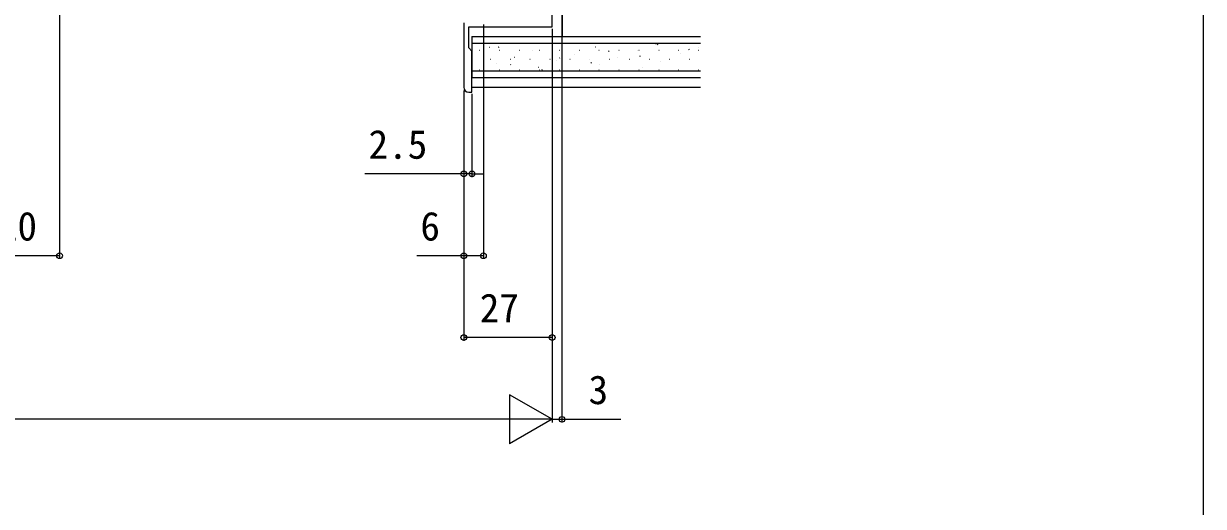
# Model space of a CAD drawing. Units: millimetres, scale not verified. Extents: x -700 to 700, y -1078 to 1074.
# Drawn here: x 339.5 to 700, y -179.1 to -31.6 of the extents above; entities that cross this region are included whole.
import ezdxf
from ezdxf.enums import TextEntityAlignment as Align

# ---------------------------------------------------------------- set-up
doc = ezdxf.new("R2010")
doc.units = ezdxf.units.MM
doc.header["$LTSCALE"] = 6
for name, color, linetype in [('0-3_YKK_11', 7, 'Continuous'), ('0-5_YKK_13', 4, 'Continuous'), ('0-7_YKK_D', 6, 'Continuous'), ('0-8_YKK_ZWAK', 7, 'Continuous'), ('0-9_YSS_K', 3, 'Continuous')]:
    doc.layers.add(name, color=color, linetype=linetype)
doc.styles.add('ＭＳ ゴシック', font='')
doc.styles.get('ＭＳ ゴシック').set_extended_font_data('MS Gothic')

msp = doc.modelspace()

# ---------------------------------------------------------------- linework, layer by layer
at = {"layer": '0-3_YKK_11'}
for points in [[(501.022, -32.525), (501.022, 103.475)], [(474.022, -31.325), (474.022, -51.025)], [(475.522, -52.525), (476.522, -52.525), (476.522, -40.025), (475.522, -39.025), (475.522, -32.525), (501.022, -32.525)]]:
    msp.add_lwpolyline(points, dxfattribs=at)
msp.add_arc((475.522, -51.025), 1.5, 180.00001, 269.99999, dxfattribs=at)
at = {"layer": '0-5_YKK_13'}
msp.add_line((476.522, -51.025), (546.301, -51.025), dxfattribs=at)
at = {"layer": '0-7_YKK_D'}
for p, q in [((350.522, 54.182), (350.522, -103.525)), ((504.022, -22.525), (504.022, -153.525)), ((480.022, -31.825), (480.022, -103.525)), ((501.022, -33.225), (501.022, -128.525)), ((501.022, -33.225), (501.022, -153.525)), ((501.022, -33.725), (501.022, -153.525)), ((474.022, -52.025), (474.022, -128.525)), ((474.022, -52.025), (474.022, -103.525)), ((474.022, -52.025), (474.022, -78.525)), ((476.522, -53.025), (476.522, -78.525)), ((474.022, -77.525), (443.795, -77.525)), ((476.522, -77.525), (474.022, -77.525)), ((476.522, -77.525), (480.022, -77.525)), ((350.522, -102.525), (330.522, -102.525)), ((501.022, -127.525), (474.022, -127.525)), ((501.022, -152.525), (488.032, -145.025)), ((488.032, -145.025), (488.032, -160.025)), ((486.022, -152.525), (-57.978, -152.525)), ((501.022, -152.525), (475.041, -152.525)), ((501.022, -152.525), (488.032, -160.025)), ((501.022, -152.525), (497.522, -152.525)), ((501.022, -152.525), (504.022, -152.525)), ((504.022, -152.525), (521.976, -152.525))]:
    msp.add_line(p, q, dxfattribs=at)
msp.add_lwpolyline([(480.022, -102.525), (474.022, -102.525), (459.704, -102.525)], dxfattribs=at)
for centre in [(474.022, -77.525), (476.522, -77.525), (350.522, -102.525), (474.022, -102.525), (480.022, -102.525), (474.022, -127.525), (501.022, -127.525), (504.022, -152.525)]:
    msp.add_circle(centre, 0.875, dxfattribs=at)
at = {"layer": '0-8_YKK_ZWAK'}
msp.add_lwpolyline([(-700, -1077.5), (700, -1077.5), (700, 962.5)], dxfattribs=at)
at = {"layer": '0-9_YSS_K'}
for p, q in [((476.522, -35.525), (546.301, -35.525)), ((476.522, -35.525), (476.522, -48.025)), ((504.022, -35.525), (546.301, -35.525)), ((476.522, -37.525), (546.301, -37.525)), ((481.916, -38.788), (481.935, -38.782)), ((484.646, -38.78), (484.813, -38.67)), ((501.175, -37.65), (501.194, -37.644)), ((514.194, -38.722), (514.212, -38.715)), ((532.793, -37.818), (532.811, -37.811)), ((533.208, -37.981), (533.374, -37.87)), ((542.813, -39.459), (542.98, -39.348)), ((545.811, -38.89), (545.83, -38.883)), ((478.849, -39.721), (478.949, -39.721)), ((482.079, -42.471), (482.179, -42.471)), ((484.929, -39.721), (485.029, -39.721)), ((488.159, -42.471), (488.259, -42.471)), ((489.449, -41.803), (489.468, -41.796)), ((491.009, -39.721), (491.109, -39.721)), ((494.239, -42.471), (494.339, -42.471)), ((494.935, -39.86), (494.954, -39.853)), ((497.089, -39.721), (497.189, -39.721)), ((500.319, -42.471), (500.419, -42.471)), ((502.467, -42.875), (502.486, -42.868)), ((503.169, -39.721), (503.269, -39.721)), ((503.24, -42.145), (503.407, -42.034)), ((506.399, -42.471), (506.499, -42.471)), ((507.953, -40.932), (507.972, -40.925)), ((509.249, -39.721), (509.349, -39.721)), ((512.479, -42.471), (512.579, -42.471)), ((515.329, -39.721), (515.429, -39.721)), ((518.224, -40.063), (518.391, -39.952)), ((518.559, -42.471), (518.659, -42.471)), ((520.972, -42.004), (520.991, -41.997)), ((521.409, -39.721), (521.509, -39.721)), ((524.639, -42.471), (524.739, -42.471)), ((527.212, -39.794), (527.231, -39.787)), ((527.489, -39.721), (527.589, -39.721)), ((527.829, -41.541), (527.996, -41.43)), ((530.719, -42.471), (530.819, -42.471)), ((533.569, -39.721), (533.669, -39.721)), ((533.99, -43.076), (534.009, -43.069)), ((536.799, -42.471), (536.899, -42.471)), ((539.649, -39.721), (539.749, -39.721)), ((540.231, -40.866), (540.249, -40.859)), ((542.879, -42.471), (542.979, -42.471)), ((545.729, -39.721), (545.829, -39.721)), ((476.522, -46.025), (546.301, -46.025)), ((477.628, -45.989), (477.647, -45.982)), ((478.849, -45.701), (478.949, -45.701)), ((483.868, -43.779), (483.887, -43.772)), ((484.929, -45.701), (485.029, -45.701)), ((488.256, -44.227), (488.423, -44.116)), ((491.009, -45.701), (491.109, -45.701)), ((496.887, -44.851), (496.906, -44.844)), ((497.089, -45.701), (497.189, -45.701)), ((497.861, -45.705), (498.028, -45.594)), ((503.169, -45.701), (503.269, -45.701)), ((509.249, -45.701), (509.349, -45.701)), ((509.905, -45.923), (509.924, -45.916)), ((512.845, -43.623), (513.012, -43.512)), ((515.329, -45.701), (515.429, -45.701)), ((515.486, -43.947), (515.505, -43.94)), ((521.409, -45.701), (521.509, -45.701)), ((527.489, -45.701), (527.589, -45.701)), ((528.504, -45.018), (528.523, -45.012)), ((533.569, -45.701), (533.669, -45.701)), ((539.649, -45.701), (539.749, -45.701)), ((545.729, -45.701), (545.829, -45.701)), ((476.522, -48.025), (546.301, -48.025))]:
    msp.add_line(p, q, dxfattribs=at)
msp.add_lwpolyline([(546.253, 3.472), (503.974, 3.472), (504.027, -35.525), (541.306, -35.525)], dxfattribs=at)

# ---------------------------------------------------------------- texts
at = {"layer": '0-7_YKK_D', "style": 'ＭＳ ゴシック'}
for s, p in [('2.5', (444.908, -75.525)), ('20', (331.658, -100.525)), ('6', (460.749, -100.525)), ('27', (478.897, -125.525)), ('3', (512.136, -150.525))]:
    msp.add_text(s, height=8.798, dxfattribs=at).set_placement(p, align=Align.BOTTOM_LEFT)

doc.saveas('drawing.dxf')
